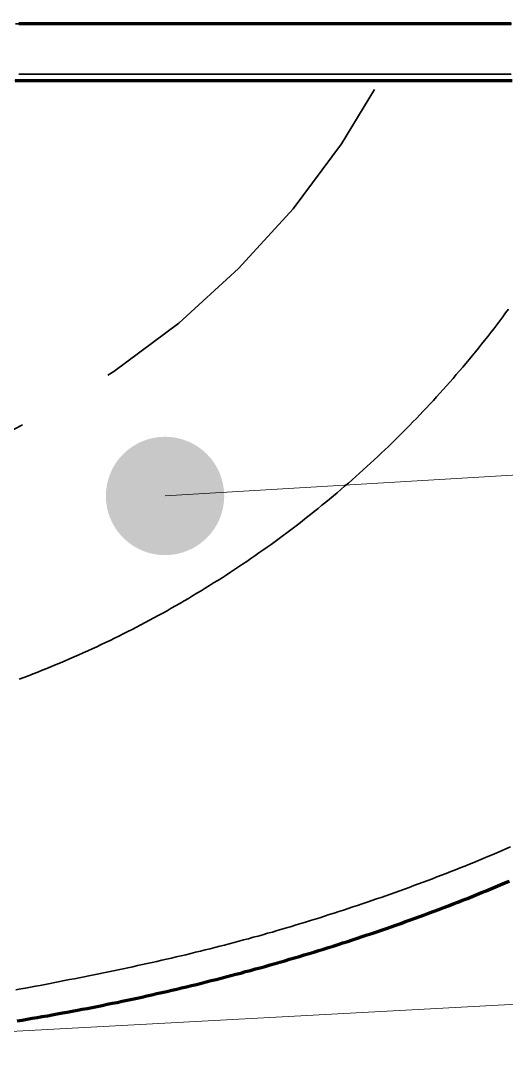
# Model space of a CAD drawing. Header units: millimetres. Extents: x 0 to 2382, y 0 to 420.
# Drawn here: x 167.14 to 172.06, y 216.5 to 226.97 of the extents above; entities that cross this region are included whole.
import ezdxf

# ---------------------------------------------------------------- set-up
doc = ezdxf.new("R2010")
doc.units = ezdxf.units.MM
doc.linetypes.add('IRAM-E-TRAZOS', pattern=[5, 4, -1])
for name, color, linetype, lineweight in [('01-VISIBLE', 7, 'CONTINUOUS', 70), ('02-OCULTA', 4, 'IRAM-E-TRAZOS', 35), ('08-FINA', 5, 'CONTINUOUS', 18)]:
    doc.layers.add(name, color=color, linetype=linetype, lineweight=lineweight)

msp = doc.modelspace()

# ---------------------------------------------------------------- hatches: boundary and pattern name
at = {"layer": '08-FINA'}
h = msp.add_hatch(color=7, dxfattribs=at)
h.dxf.hatch_style = 1
edge = h.paths.add_edge_path()
edge.add_arc((168.6, 222.15), 0.6, 0, 360)

# ---------------------------------------------------------------- linework, layer by layer
at = {"layer": '01-VISIBLE'}
for points in [[(172.108, 226.936), (172.029, 226.936), (171.95, 226.936), (171.87, 226.936), (171.791, 226.936), (171.712, 226.936), (171.633, 226.936), (171.554, 226.936), (171.474, 226.936), (171.395, 226.936), (171.316, 226.936), (171.237, 226.936), (171.158, 226.936), (171.078, 226.936), (170.999, 226.936), (170.92, 226.936), (170.841, 226.936), (170.762, 226.936), (170.682, 226.936), (170.603, 226.936), (170.524, 226.936), (170.445, 226.936), (170.366, 226.936), (170.286, 226.936), (170.207, 226.936), (170.128, 226.936), (170.049, 226.936), (169.97, 226.936), (169.89, 226.936), (169.811, 226.936), (169.732, 226.936), (169.653, 226.936), (169.574, 226.936), (169.494, 226.936), (169.415, 226.936), (169.336, 226.936), (169.257, 226.936), (169.178, 226.936), (169.098, 226.936), (169.019, 226.936), (168.94, 226.936), (168.861, 226.936), (168.782, 226.936), (168.702, 226.936), (168.623, 226.936), (168.544, 226.936), (168.465, 226.936), (168.386, 226.936), (168.306, 226.936), (168.227, 226.936), (168.148, 226.936), (168.069, 226.936), (167.99, 226.936), (167.91, 226.936), (167.831, 226.936), (167.752, 226.936), (167.673, 226.936), (167.594, 226.936), (167.514, 226.936), (167.435, 226.936), (167.356, 226.936), (167.277, 226.936), (167.198, 226.936), (167.118, 226.936)], [(167.08, 226.36), (167.16, 226.36), (167.24, 226.36), (167.32, 226.36), (167.4, 226.36), (167.48, 226.36), (167.56, 226.36), (167.64, 226.36), (167.72, 226.36), (167.8, 226.36), (167.88, 226.36), (167.96, 226.36), (168.04, 226.36), (168.12, 226.36), (168.2, 226.36), (168.28, 226.36), (168.36, 226.36), (168.44, 226.36), (168.52, 226.36), (168.6, 226.36), (168.68, 226.36), (168.76, 226.36), (168.84, 226.36), (168.92, 226.36), (169, 226.36), (169.08, 226.36), (169.16, 226.36), (169.24, 226.36), (169.32, 226.36), (169.4, 226.36), (169.48, 226.36), (169.56, 226.36), (169.64, 226.36), (169.72, 226.36), (169.8, 226.36), (169.88, 226.36), (169.96, 226.36), (170.04, 226.36), (170.12, 226.36), (170.2, 226.36), (170.28, 226.36), (170.36, 226.36), (170.44, 226.36), (170.52, 226.36), (170.6, 226.36), (170.68, 226.36), (170.76, 226.36), (170.84, 226.36), (170.92, 226.36), (171, 226.36), (171.08, 226.36), (171.16, 226.36), (171.24, 226.36), (171.32, 226.36), (171.4, 226.36), (171.48, 226.36), (171.56, 226.36), (171.64, 226.36), (171.72, 226.36), (171.8, 226.36), (171.88, 226.36), (171.96, 226.36), (172.04, 226.36), (172.12, 226.36)], [(167.102, 216.83), (167.153, 216.838), (167.204, 216.846), (167.254, 216.855), (167.305, 216.864), (167.356, 216.872), (167.407, 216.881), (167.457, 216.89), (167.508, 216.899), (167.559, 216.909), (167.609, 216.918), (167.66, 216.927), (167.711, 216.937), (167.761, 216.947), (167.812, 216.956), (167.862, 216.966), (167.913, 216.976), (167.963, 216.986), (168.014, 216.997), (168.064, 217.007), (168.115, 217.017), (168.165, 217.028), (168.215, 217.039), (168.266, 217.049), (168.316, 217.06), (168.366, 217.071), (168.417, 217.082), (168.467, 217.093), (168.517, 217.105), (168.567, 217.116), (168.618, 217.128), (168.668, 217.139), (168.718, 217.151), (168.768, 217.163), (168.818, 217.175), (168.868, 217.187), (168.918, 217.199), (168.968, 217.212), (169.018, 217.224), (169.068, 217.237), (169.118, 217.249), (169.168, 217.262), (169.218, 217.275), (169.268, 217.288), (169.317, 217.301), (169.367, 217.314), (169.417, 217.328), (169.467, 217.341), (169.516, 217.355), (169.566, 217.368), (169.615, 217.382), (169.665, 217.396), (169.715, 217.41), (169.764, 217.424), (169.814, 217.439), (169.863, 217.453), (169.912, 217.468), (169.962, 217.482), (170.011, 217.497), (170.06, 217.512), (170.11, 217.527), (170.159, 217.542), (170.208, 217.557), (170.257, 217.573), (170.306, 217.588), (170.355, 217.604), (170.404, 217.619), (170.453, 217.635), (170.502, 217.651), (170.551, 217.667), (170.6, 217.683), (170.649, 217.7), (170.698, 217.716), (170.747, 217.733), (170.795, 217.749), (170.844, 217.766), (170.893, 217.783), (170.941, 217.8), (170.99, 217.817), (171.038, 217.835), (171.087, 217.852), (171.135, 217.87), (171.184, 217.887), (171.232, 217.905), (171.28, 217.923), (171.328, 217.941), (171.377, 217.959), (171.425, 217.978), (171.473, 217.996), (171.521, 218.015), (171.569, 218.033), (171.617, 218.052), (171.665, 218.071), (171.712, 218.09), (171.76, 218.109), (171.808, 218.129), (171.856, 218.148), (171.903, 218.168), (171.951, 218.187), (171.998, 218.207), (172.046, 218.227), (172.093, 218.247)]]:
    msp.add_lwpolyline(points, dxfattribs=at)
at = {"layer": '02-OCULTA'}
for points in [[(172.113, 226.936), (172.034, 226.936), (171.956, 226.936), (171.877, 226.936), (171.799, 226.936), (171.72, 226.936), (171.642, 226.936), (171.563, 226.936), (171.484, 226.936), (171.406, 226.936), (171.327, 226.936), (171.249, 226.936), (171.17, 226.936), (171.092, 226.936), (171.013, 226.936), (170.935, 226.936), (170.856, 226.936), (170.777, 226.936), (170.699, 226.936), (170.62, 226.936), (170.542, 226.936), (170.463, 226.936), (170.385, 226.936), (170.306, 226.936), (170.228, 226.936), (170.149, 226.936), (170.07, 226.936), (169.992, 226.936), (169.913, 226.936), (169.835, 226.936), (169.756, 226.936), (169.678, 226.936), (169.599, 226.936), (169.52, 226.936), (169.442, 226.936), (169.363, 226.936), (169.285, 226.936), (169.206, 226.936), (169.128, 226.936), (169.049, 226.936), (168.971, 226.936), (168.892, 226.936), (168.813, 226.936), (168.735, 226.936), (168.656, 226.936), (168.578, 226.936), (168.499, 226.936), (168.421, 226.936), (168.342, 226.936), (168.264, 226.936), (168.185, 226.936), (168.106, 226.936), (168.028, 226.936), (167.949, 226.936), (167.871, 226.936), (167.792, 226.936), (167.714, 226.936), (167.635, 226.936), (167.556, 226.936), (167.478, 226.936), (167.399, 226.936), (167.321, 226.936), (167.242, 226.936), (167.164, 226.936), (167.085, 226.936)], [(167.118, 226.424), (167.198, 226.424), (167.277, 226.424), (167.356, 226.424), (167.435, 226.424), (167.514, 226.424), (167.594, 226.424), (167.673, 226.424), (167.752, 226.424), (167.831, 226.424), (167.91, 226.424), (167.99, 226.424), (168.069, 226.424), (168.148, 226.424), (168.227, 226.424), (168.306, 226.424), (168.386, 226.424), (168.465, 226.424), (168.544, 226.424), (168.623, 226.424), (168.702, 226.424), (168.782, 226.424), (168.861, 226.424), (168.94, 226.424), (169.019, 226.424), (169.098, 226.424), (169.178, 226.424), (169.257, 226.424), (169.336, 226.424), (169.415, 226.424), (169.494, 226.424), (169.574, 226.424), (169.653, 226.424), (169.732, 226.424), (169.811, 226.424), (169.89, 226.424), (169.97, 226.424), (170.049, 226.424), (170.128, 226.424), (170.207, 226.424), (170.286, 226.424), (170.366, 226.424), (170.445, 226.424), (170.524, 226.424), (170.603, 226.424), (170.682, 226.424), (170.762, 226.424), (170.841, 226.424), (170.92, 226.424), (170.999, 226.424), (171.078, 226.424), (171.158, 226.424), (171.237, 226.424), (171.316, 226.424), (171.395, 226.424), (171.474, 226.424), (171.554, 226.424), (171.633, 226.424), (171.712, 226.424), (171.791, 226.424), (171.87, 226.424), (171.95, 226.424), (172.029, 226.424), (172.108, 226.424)], [(167.118, 226.424), (167.198, 226.424), (167.277, 226.424), (167.356, 226.424), (167.435, 226.424), (167.514, 226.424), (167.594, 226.424), (167.673, 226.424), (167.752, 226.424), (167.831, 226.424), (167.91, 226.424), (167.99, 226.424), (168.069, 226.424), (168.148, 226.424), (168.227, 226.424), (168.306, 226.424), (168.386, 226.424), (168.465, 226.424), (168.544, 226.424), (168.623, 226.424), (168.702, 226.424), (168.782, 226.424), (168.861, 226.424), (168.94, 226.424), (169.019, 226.424), (169.098, 226.424), (169.178, 226.424), (169.257, 226.424), (169.336, 226.424), (169.415, 226.424), (169.494, 226.424), (169.574, 226.424), (169.653, 226.424), (169.732, 226.424), (169.811, 226.424), (169.89, 226.424), (169.97, 226.424), (170.049, 226.424), (170.128, 226.424), (170.207, 226.424), (170.286, 226.424), (170.366, 226.424), (170.445, 226.424), (170.524, 226.424), (170.603, 226.424), (170.682, 226.424), (170.762, 226.424), (170.841, 226.424), (170.92, 226.424), (170.999, 226.424), (171.078, 226.424), (171.158, 226.424), (171.237, 226.424), (171.316, 226.424), (171.395, 226.424), (171.474, 226.424), (171.554, 226.424), (171.633, 226.424), (171.712, 226.424), (171.791, 226.424), (171.87, 226.424), (171.95, 226.424), (172.029, 226.424), (172.108, 226.424)], [(172.094, 226.36), (172.016, 226.36), (171.938, 226.36), (171.859, 226.36), (171.781, 226.36), (171.702, 226.36), (171.624, 226.36), (171.546, 226.36), (171.467, 226.36), (171.389, 226.36), (171.31, 226.36), (171.232, 226.36), (171.154, 226.36), (171.075, 226.36), (170.997, 226.36), (170.918, 226.36), (170.84, 226.36), (170.762, 226.36), (170.683, 226.36), (170.605, 226.36), (170.526, 226.36), (170.448, 226.36), (170.37, 226.36), (170.291, 226.36), (170.213, 226.36), (170.134, 226.36), (170.056, 226.36), (169.978, 226.36), (169.899, 226.36), (169.821, 226.36), (169.742, 226.36), (169.664, 226.36), (169.586, 226.36), (169.507, 226.36), (169.429, 226.36), (169.35, 226.36), (169.272, 226.36), (169.194, 226.36), (169.115, 226.36), (169.037, 226.36), (168.958, 226.36), (168.88, 226.36), (168.802, 226.36), (168.723, 226.36), (168.645, 226.36), (168.566, 226.36), (168.488, 226.36), (168.41, 226.36), (168.331, 226.36), (168.253, 226.36), (168.174, 226.36), (168.096, 226.36), (168.018, 226.36), (167.939, 226.36), (167.861, 226.36), (167.782, 226.36), (167.704, 226.36), (167.626, 226.36), (167.547, 226.36), (167.469, 226.36), (167.39, 226.36), (167.312, 226.36), (167.234, 226.36), (167.155, 226.36), (167.077, 226.36)], [(167.077, 226.36), (167.155, 226.36), (167.234, 226.36), (167.312, 226.36), (167.39, 226.36), (167.469, 226.36), (167.547, 226.36), (167.626, 226.36), (167.704, 226.36), (167.782, 226.36), (167.861, 226.36), (167.939, 226.36), (168.018, 226.36), (168.096, 226.36), (168.174, 226.36), (168.253, 226.36), (168.331, 226.36), (168.41, 226.36), (168.488, 226.36), (168.566, 226.36), (168.645, 226.36), (168.723, 226.36), (168.802, 226.36), (168.88, 226.36), (168.958, 226.36), (169.037, 226.36), (169.115, 226.36), (169.194, 226.36), (169.272, 226.36), (169.35, 226.36), (169.429, 226.36), (169.507, 226.36), (169.586, 226.36), (169.664, 226.36), (169.742, 226.36), (169.821, 226.36), (169.899, 226.36), (169.978, 226.36), (170.056, 226.36), (170.134, 226.36), (170.213, 226.36), (170.291, 226.36), (170.37, 226.36), (170.448, 226.36), (170.526, 226.36), (170.605, 226.36), (170.683, 226.36), (170.762, 226.36), (170.84, 226.36), (170.918, 226.36), (170.997, 226.36), (171.075, 226.36), (171.154, 226.36), (171.232, 226.36), (171.31, 226.36), (171.389, 226.36), (171.467, 226.36), (171.546, 226.36), (171.624, 226.36), (171.702, 226.36), (171.781, 226.36), (171.859, 226.36), (171.938, 226.36), (172.016, 226.36), (172.094, 226.36)], [(172.12, 226.36), (172.04, 226.36), (171.96, 226.36), (171.88, 226.36), (171.8, 226.36), (171.72, 226.36), (171.64, 226.36), (171.56, 226.36), (171.48, 226.36), (171.4, 226.36), (171.32, 226.36), (171.24, 226.36), (171.16, 226.36), (171.08, 226.36), (171, 226.36), (170.92, 226.36), (170.84, 226.36), (170.76, 226.36), (170.68, 226.36), (170.6, 226.36), (170.52, 226.36), (170.44, 226.36), (170.36, 226.36), (170.28, 226.36), (170.2, 226.36), (170.12, 226.36), (170.04, 226.36), (169.96, 226.36), (169.88, 226.36), (169.8, 226.36), (169.72, 226.36), (169.64, 226.36), (169.56, 226.36), (169.48, 226.36), (169.4, 226.36), (169.32, 226.36), (169.24, 226.36), (169.16, 226.36), (169.08, 226.36), (169, 226.36), (168.92, 226.36), (168.84, 226.36), (168.76, 226.36), (168.68, 226.36), (168.6, 226.36), (168.52, 226.36), (168.44, 226.36), (168.36, 226.36), (168.28, 226.36), (168.2, 226.36), (168.12, 226.36), (168.04, 226.36), (167.96, 226.36), (167.88, 226.36), (167.8, 226.36), (167.72, 226.36), (167.64, 226.36), (167.56, 226.36), (167.48, 226.36), (167.4, 226.36), (167.32, 226.36), (167.24, 226.36), (167.16, 226.36), (167.08, 226.36)], [(167.122, 220.293), (167.169, 220.31), (167.216, 220.328), (167.263, 220.346), (167.309, 220.365), (167.356, 220.383), (167.402, 220.402), (167.449, 220.421), (167.495, 220.44), (167.541, 220.459), (167.587, 220.479), (167.633, 220.499), (167.679, 220.519), (167.725, 220.539), (167.77, 220.559), (167.816, 220.58), (167.862, 220.601), (167.907, 220.622), (167.952, 220.643), (167.998, 220.665), (168.043, 220.686), (168.088, 220.708), (168.133, 220.73), (168.177, 220.753), (168.222, 220.775), (168.267, 220.798), (168.311, 220.821), (168.356, 220.844), (168.4, 220.867), (168.444, 220.891), (168.488, 220.914), (168.532, 220.938), (168.576, 220.962), (168.62, 220.987), (168.663, 221.011), (168.707, 221.036), (168.75, 221.061), (168.794, 221.086), (168.837, 221.111), (168.88, 221.137), (168.923, 221.163), (168.966, 221.189), (169.008, 221.215), (169.051, 221.241), (169.093, 221.268), (169.136, 221.294), (169.178, 221.321), (169.22, 221.348), (169.262, 221.376), (169.304, 221.403), (169.346, 221.431), (169.387, 221.459), (169.429, 221.487), (169.47, 221.515), (169.511, 221.543), (169.552, 221.572), (169.593, 221.601), (169.634, 221.63), (169.675, 221.659), (169.715, 221.688), (169.756, 221.718), (169.796, 221.748), (169.836, 221.777), (169.876, 221.808), (169.916, 221.838), (169.956, 221.868), (169.995, 221.899), (170.035, 221.93), (170.074, 221.961), (170.113, 221.992), (170.152, 222.023), (170.191, 222.055), (170.23, 222.087), (170.268, 222.119), (170.307, 222.151), (170.345, 222.183), (170.383, 222.215), (170.421, 222.248), (170.459, 222.281), (170.497, 222.314), (170.534, 222.347), (170.571, 222.38), (170.609, 222.414), (170.646, 222.447), (170.683, 222.481), (170.719, 222.515), (170.756, 222.549), (170.792, 222.584), (170.829, 222.618), (170.865, 222.653), (170.901, 222.688), (170.937, 222.723), (170.972, 222.758), (171.008, 222.793), (171.043, 222.829), (171.078, 222.864), (171.113, 222.9), (171.148, 222.936), (171.183, 222.972), (171.217, 223.008), (171.251, 223.045), (171.286, 223.081), (171.32, 223.118), (171.353, 223.155), (171.387, 223.192), (171.421, 223.229), (171.454, 223.267), (171.487, 223.304), (171.52, 223.342), (171.553, 223.38), (171.585, 223.418), (171.618, 223.456), (171.65, 223.494), (171.682, 223.533), (171.714, 223.571), (171.746, 223.61), (171.777, 223.649), (171.809, 223.688), (171.84, 223.727), (171.871, 223.766), (171.902, 223.806), (171.932, 223.845), (171.963, 223.885), (171.993, 223.925), (172.023, 223.965), (172.053, 224.005), (172.083, 224.045)], [(167.122, 220.293), (167.169, 220.31), (167.216, 220.328), (167.263, 220.346), (167.309, 220.365), (167.356, 220.383), (167.402, 220.402), (167.449, 220.421), (167.495, 220.44), (167.541, 220.459), (167.587, 220.479), (167.633, 220.499), (167.679, 220.519), (167.725, 220.539), (167.77, 220.559), (167.816, 220.58), (167.862, 220.601), (167.907, 220.622), (167.952, 220.643), (167.998, 220.665), (168.043, 220.686), (168.088, 220.708), (168.133, 220.73), (168.177, 220.753), (168.222, 220.775), (168.267, 220.798), (168.311, 220.821), (168.356, 220.844), (168.4, 220.867), (168.444, 220.891), (168.488, 220.914), (168.532, 220.938), (168.576, 220.962), (168.62, 220.987), (168.663, 221.011), (168.707, 221.036), (168.75, 221.061), (168.794, 221.086), (168.837, 221.111), (168.88, 221.137), (168.923, 221.163), (168.966, 221.189), (169.008, 221.215), (169.051, 221.241), (169.093, 221.268), (169.136, 221.294), (169.178, 221.321), (169.22, 221.348), (169.262, 221.376), (169.304, 221.403), (169.346, 221.431), (169.387, 221.459), (169.429, 221.487), (169.47, 221.515), (169.511, 221.543), (169.552, 221.572), (169.593, 221.601), (169.634, 221.63), (169.675, 221.659), (169.715, 221.688), (169.756, 221.718), (169.796, 221.748), (169.836, 221.777), (169.876, 221.808), (169.916, 221.838), (169.956, 221.868), (169.995, 221.899), (170.035, 221.93), (170.074, 221.961), (170.113, 221.992), (170.152, 222.023), (170.191, 222.055), (170.23, 222.087), (170.268, 222.119), (170.307, 222.151), (170.345, 222.183), (170.383, 222.215), (170.421, 222.248), (170.459, 222.281), (170.497, 222.314), (170.534, 222.347), (170.571, 222.38), (170.609, 222.414), (170.646, 222.447), (170.683, 222.481), (170.719, 222.515), (170.756, 222.549), (170.792, 222.584), (170.829, 222.618), (170.865, 222.653), (170.901, 222.688), (170.937, 222.723), (170.972, 222.758), (171.008, 222.793), (171.043, 222.829), (171.078, 222.864), (171.113, 222.9), (171.148, 222.936), (171.183, 222.972), (171.217, 223.008), (171.251, 223.045), (171.286, 223.081), (171.32, 223.118), (171.353, 223.155), (171.387, 223.192), (171.421, 223.229), (171.454, 223.267), (171.487, 223.304), (171.52, 223.342), (171.553, 223.38), (171.585, 223.418), (171.618, 223.456), (171.65, 223.494), (171.682, 223.533), (171.714, 223.571), (171.746, 223.61), (171.777, 223.649), (171.809, 223.688), (171.84, 223.727), (171.871, 223.766), (171.902, 223.806), (171.932, 223.845), (171.963, 223.885), (171.993, 223.925), (172.023, 223.965), (172.053, 224.005), (172.083, 224.045)], [(167.122, 220.293), (167.169, 220.31), (167.216, 220.328), (167.263, 220.346), (167.309, 220.365), (167.356, 220.383), (167.402, 220.402), (167.449, 220.421), (167.495, 220.44), (167.541, 220.459), (167.587, 220.479), (167.633, 220.499), (167.679, 220.519), (167.725, 220.539), (167.77, 220.559), (167.816, 220.58), (167.862, 220.601), (167.907, 220.622), (167.952, 220.643), (167.998, 220.665), (168.043, 220.686), (168.088, 220.708), (168.133, 220.73), (168.177, 220.753), (168.222, 220.775), (168.267, 220.798), (168.311, 220.821), (168.356, 220.844), (168.4, 220.867), (168.444, 220.891), (168.488, 220.914), (168.532, 220.938), (168.576, 220.962), (168.62, 220.987), (168.663, 221.011), (168.707, 221.036), (168.75, 221.061), (168.794, 221.086), (168.837, 221.111), (168.88, 221.137), (168.923, 221.163), (168.966, 221.189), (169.008, 221.215), (169.051, 221.241), (169.093, 221.268), (169.136, 221.294), (169.178, 221.321), (169.22, 221.348), (169.262, 221.376), (169.304, 221.403), (169.346, 221.431), (169.387, 221.459), (169.429, 221.487), (169.47, 221.515), (169.511, 221.543), (169.552, 221.572), (169.593, 221.601), (169.634, 221.63), (169.675, 221.659), (169.715, 221.688), (169.756, 221.718), (169.796, 221.748), (169.836, 221.777), (169.876, 221.808), (169.916, 221.838), (169.956, 221.868), (169.995, 221.899), (170.035, 221.93), (170.074, 221.961), (170.113, 221.992), (170.152, 222.023), (170.191, 222.055), (170.23, 222.087), (170.268, 222.119), (170.307, 222.151), (170.345, 222.183), (170.383, 222.215), (170.421, 222.248), (170.459, 222.281), (170.497, 222.314), (170.534, 222.347), (170.571, 222.38), (170.609, 222.414), (170.646, 222.447), (170.683, 222.481), (170.719, 222.515), (170.756, 222.549), (170.792, 222.584), (170.829, 222.618), (170.865, 222.653), (170.901, 222.688), (170.937, 222.723), (170.972, 222.758), (171.008, 222.793), (171.043, 222.829), (171.078, 222.864), (171.113, 222.9), (171.148, 222.936), (171.183, 222.972), (171.217, 223.008), (171.251, 223.045), (171.286, 223.081), (171.32, 223.118), (171.353, 223.155), (171.387, 223.192), (171.421, 223.229), (171.454, 223.267), (171.487, 223.304), (171.52, 223.342), (171.553, 223.38), (171.585, 223.418), (171.618, 223.456), (171.65, 223.494), (171.682, 223.533), (171.714, 223.571), (171.746, 223.61), (171.777, 223.649), (171.809, 223.688), (171.84, 223.727), (171.871, 223.766), (171.902, 223.806), (171.932, 223.845), (171.963, 223.885), (171.993, 223.925), (172.023, 223.965), (172.053, 224.005), (172.083, 224.045)], [(172.103, 218.592), (172.056, 218.572), (172.01, 218.552), (171.964, 218.533), (171.918, 218.513), (171.871, 218.494), (171.825, 218.474), (171.778, 218.455), (171.732, 218.436), (171.685, 218.417), (171.638, 218.398), (171.592, 218.38), (171.545, 218.361), (171.498, 218.343), (171.451, 218.324), (171.404, 218.306), (171.357, 218.288), (171.31, 218.27), (171.263, 218.252), (171.216, 218.235), (171.169, 218.217), (171.122, 218.2), (171.075, 218.182), (171.027, 218.165), (170.98, 218.148), (170.933, 218.131), (170.885, 218.114), (170.838, 218.098), (170.79, 218.081), (170.743, 218.065), (170.695, 218.048), (170.648, 218.032), (170.6, 218.016), (170.552, 218), (170.505, 217.984), (170.457, 217.968), (170.409, 217.952), (170.361, 217.937), (170.313, 217.921), (170.265, 217.906), (170.218, 217.89), (170.17, 217.875), (170.122, 217.86), (170.074, 217.845), (170.025, 217.831), (169.977, 217.816), (169.929, 217.801), (169.881, 217.787), (169.833, 217.773), (169.785, 217.758), (169.736, 217.744), (169.688, 217.73), (169.64, 217.717), (169.591, 217.703), (169.543, 217.689), (169.494, 217.676), (169.446, 217.662), (169.397, 217.649), (169.349, 217.636), (169.3, 217.623), (169.251, 217.61), (169.203, 217.598), (169.154, 217.585), (169.105, 217.573), (169.056, 217.56), (169.008, 217.548), (168.959, 217.536), (168.91, 217.524), (168.861, 217.512), (168.812, 217.5), (168.763, 217.489), (168.714, 217.477), (168.665, 217.466), (168.616, 217.455), (168.567, 217.443), (168.518, 217.432), (168.469, 217.421), (168.42, 217.41), (168.371, 217.4), (168.322, 217.389), (168.272, 217.378), (168.223, 217.368), (168.174, 217.357), (168.125, 217.347), (168.076, 217.336), (168.026, 217.326), (167.977, 217.316), (167.928, 217.306), (167.879, 217.296), (167.829, 217.286), (167.78, 217.276), (167.731, 217.266), (167.681, 217.256), (167.632, 217.247), (167.582, 217.237), (167.533, 217.227), (167.484, 217.218), (167.434, 217.208), (167.385, 217.199), (167.335, 217.189), (167.286, 217.18), (167.237, 217.171), (167.187, 217.162), (167.138, 217.153), (167.088, 217.144)]]:
    msp.add_lwpolyline(points, dxfattribs=at)
msp.add_arc((163.301, 230.5), 8.549, -90, 0, dxfattribs=at)
msp.add_arc((163.301, 230.5), 8.549, -90, 0, dxfattribs=at)
msp.add_arc((163.301, 230.5), 8.549, -90, 0, dxfattribs=at)
at = {"layer": '08-FINA'}
for p, q in [((204.007, 224.262), (168.6, 222.15)), ((214.006, 219.282), (163, 216.5))]:
    msp.add_line(p, q, dxfattribs=at)

doc.saveas('drawing.dxf')
